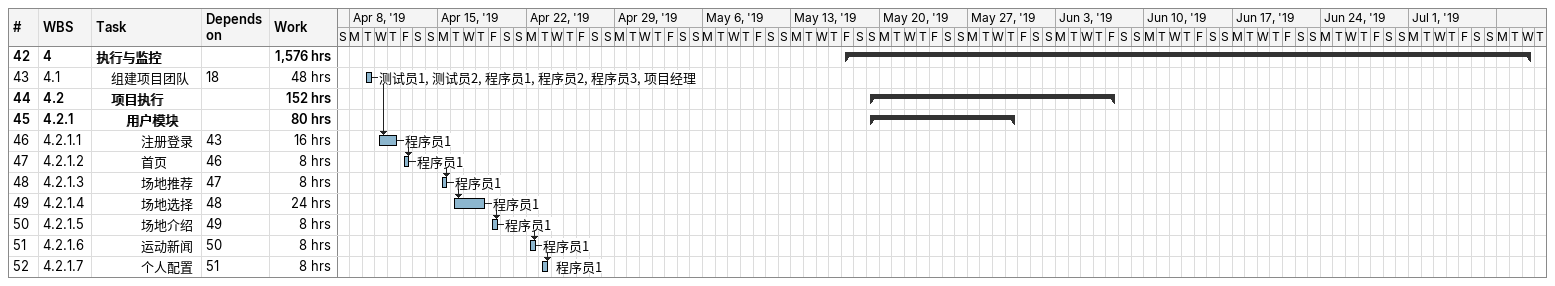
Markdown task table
| ID | WBS | Task | Start | Finish | Predecessors | Resources | Work (h) |
|---|---|---|---|---|---|---|---|
| 42 | 4 | **执行与监控** | 2019-05-17 | 2019-07-10 |  |  | 1576 |
| 43 | 4.1 | 组建项目团队 | 2019-04-09 | 2019-04-09 | 18 | 测试员1, 测试员2, 程序员1, 程序员2, 程序员3, 项目经理 | 48 |
| 44 | 4.2 | **项目执行** | 2019-05-19 | 2019-06-07 |  |  | 152 |
| 45 | 4.2.1 | **用户模块** | 2019-05-19 | 2019-05-30 |  |  | 80 |
| 46 | 4.2.1.1 | 注册登录 | 2019-04-10 | 2019-04-11 | 43 | 程序员1 | 16 |
| 47 | 4.2.1.2 | 首页 | 2019-04-12 | 2019-04-12 | 46 | 程序员1 | 8 |
| 48 | 4.2.1.3 | 场地推荐 | 2019-04-15 | 2019-04-15 | 47 | 程序员1 | 8 |
| 49 | 4.2.1.4 | 场地选择 | 2019-04-16 | 2019-04-18 | 48 | 程序员1 | 24 |
| 50 | 4.2.1.5 | 场地介绍 | 2019-04-19 | 2019-04-19 | 49 | 程序员1 | 8 |
| 51 | 4.2.1.6 | 运动新闻 | 2019-04-22 | 2019-04-22 | 50 | 程序员1 | 8 |
| 52 | 4.2.1.7 | 个人配置 | 2019-04-23 | 2019-04-23 | 51 | 程序员1 | 8 |
